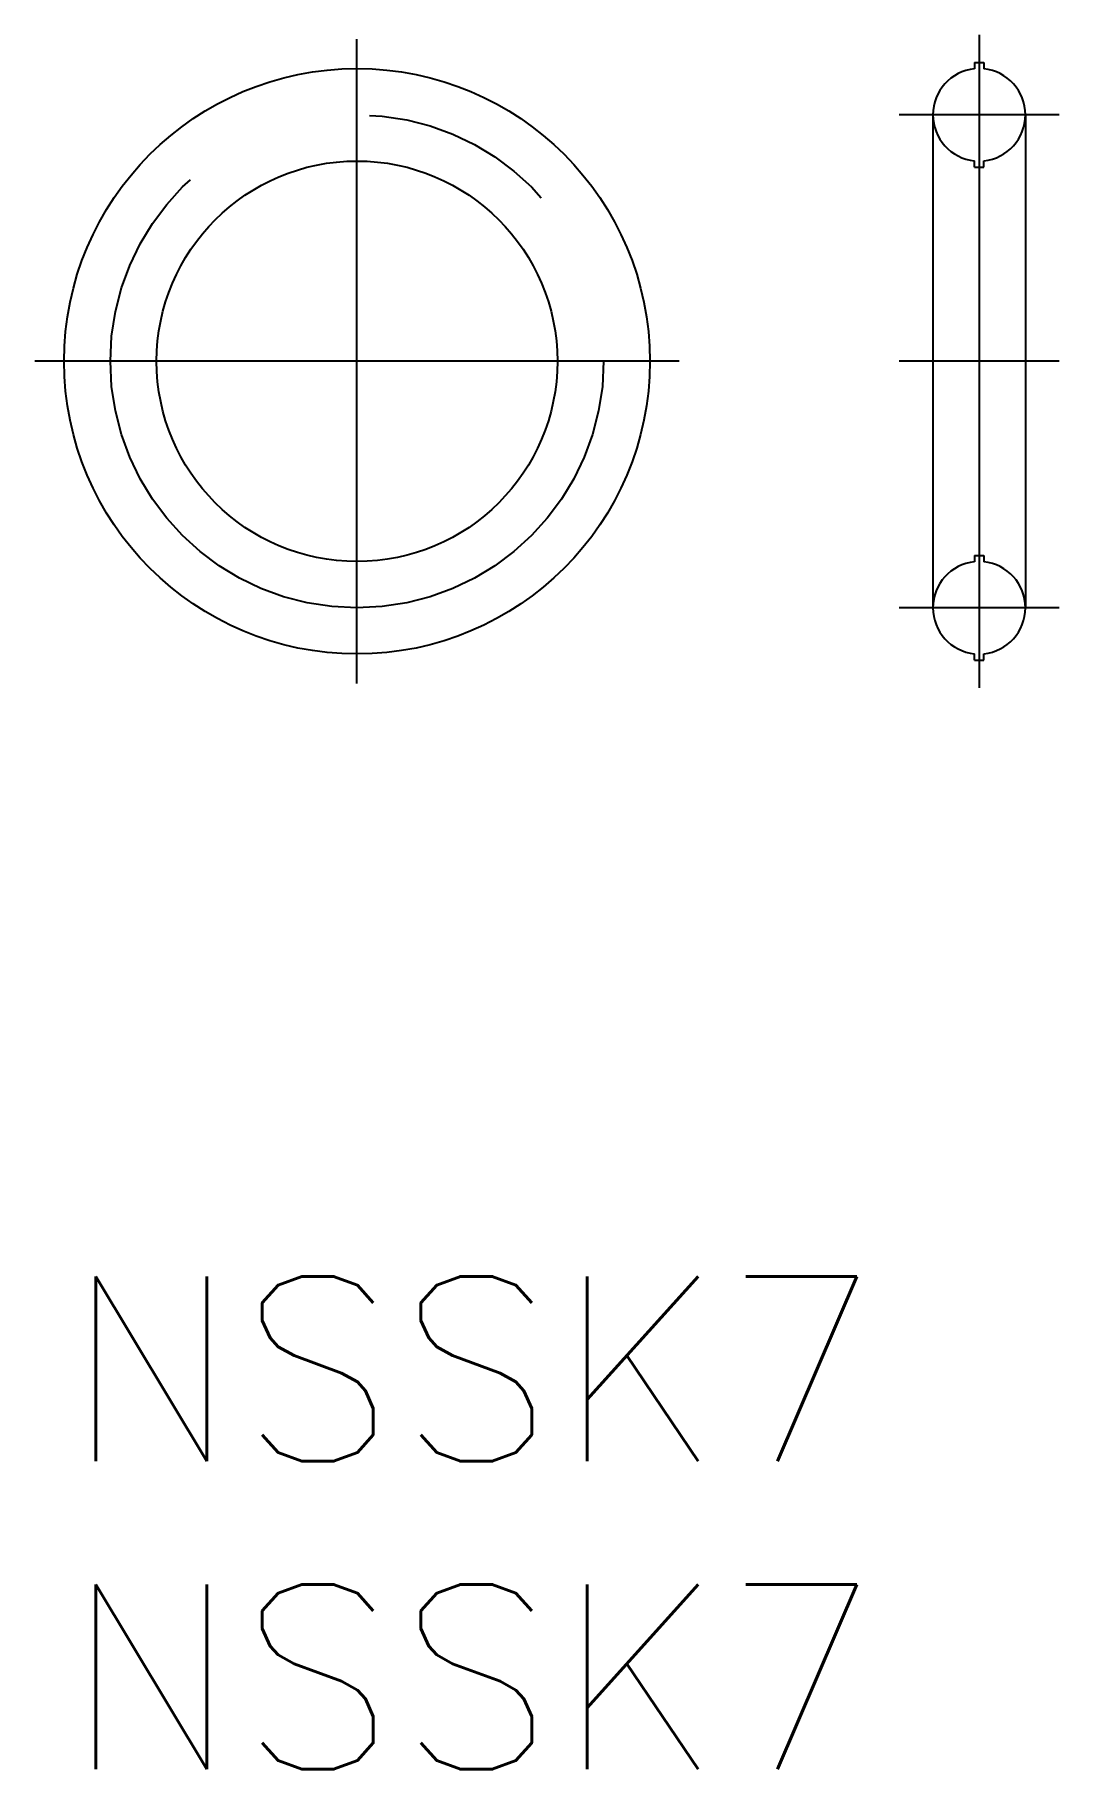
# Model space of a CAD drawing. Extents: x -0.5 to 16.1, y -8 to 20.2.
import ezdxf

# ---------------------------------------------------------------- set-up
doc = ezdxf.new("R2010")
doc.units = 0
doc.header["$LTSCALE"] = 0.5
doc.linetypes.add('CENTER', pattern=[50.8, 31.75, -6.35, 6.35, -6.35])
for name, color, linetype in [('MSM_CENTER', 1, 'CENTER'), ('MSM_CONTINUOUS', 7, 'CONTINUOUS'), ('MSM_PART_NUMBER', 7, 'CONTINUOUS')]:
    doc.layers.add(name, color=color, linetype=linetype)
doc.styles.get("Standard").update_dxf_attribs({"font": 'txt.shx', "height": 1, "bigfont": 'bigfont.shx'})

# ---------------------------------------------------------------- blocks, each defined once
blk = doc.blocks.new('*U1')
at = {"layer": 'MSM_PART_NUMBER'}
blk.add_text('NSSK7', height=3, dxfattribs=at).set_placement((0, -3))
blk = doc.blocks.new('*U2')
at = {"layer": 'MSM_PART_NUMBER'}
blk.add_text('NSSK7', height=3, dxfattribs=at).set_placement((0, -8))

msp = doc.modelspace()

# ---------------------------------------------------------------- linework, layer by layer
at = {"layer": 'MSM_CENTER'}
for p, q in [((4.75, 9.623), (4.75, 20.077)), ((14.841, 20.15), (14.841, 9.55)), ((16.141, 18.85), (13.541, 18.85)), ((9.977, 14.85), (-0.477, 14.85)), ((16.141, 14.85), (13.541, 14.85)), ((16.141, 10.85), (13.541, 10.85))]:
    msp.add_line(p, q, dxfattribs=at)
msp.add_circle((4.75, 14.85), 4, dxfattribs=at)
at = {"layer": 'MSM_CONTINUOUS'}
for p, q in [((14.766, 19.7), (14.766, 19.596)), ((14.766, 19.7), (14.916, 19.7)), ((14.916, 19.7), (14.916, 19.596)), ((14.091, 18.85), (14.091, 10.85)), ((15.591, 18.85), (15.591, 10.85)), ((14.766, 18), (14.766, 18.104)), ((14.916, 18), (14.916, 18.104)), ((14.766, 18), (14.916, 18)), ((14.766, 11.7), (14.766, 11.596)), ((14.766, 11.7), (14.916, 11.7)), ((14.916, 11.7), (14.916, 11.596)), ((14.766, 10), (14.766, 10.104)), ((14.766, 10), (14.916, 10)), ((14.916, 10), (14.916, 10.104))]:
    msp.add_line(p, q, dxfattribs=at)
for radius in [4.75, 3.25]:
    msp.add_circle((4.75, 14.85), radius, dxfattribs=at)
for centre, start, end in [((14.841, 18.85), 95.7392, 264.2608), ((14.841, 18.85), 275.7392, 84.2608), ((14.841, 10.85), 95.7392, 264.2608), ((14.841, 10.85), 275.7392, 84.2608)]:
    msp.add_arc(centre, 0.75, start, end, dxfattribs=at)

# ---------------------------------------------------------------- block references
for name in ['*U1', '*U2']:
    msp.add_blockref(name, (0, 0), dxfattribs=at)

doc.saveas('drawing.dxf')
